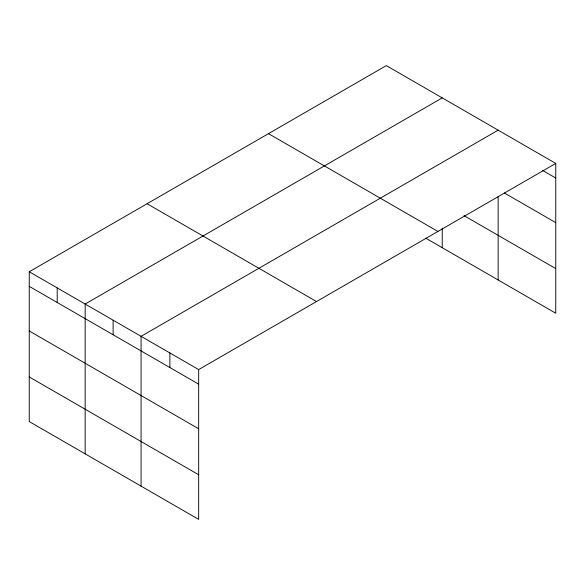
<?xml version="1.0" encoding="UTF-8"?>
<svg xmlns="http://www.w3.org/2000/svg" width="585" height="585" viewBox="0 0 585 585"><rect width="100%" height="100%" fill="white"/><g stroke="black" fill="none" stroke-linecap="round" stroke-linejoin="round"><path stroke-width="0.88" d="M555.75 163.427L198.673 369.581L198.673 519.392L29.25 421.573L29.25 271.762L386.327 65.608L555.75 163.427L555.75 313.238L425.924 238.285M442.231 97.892L85.161 304.046L85.161 453.85M498.142 130.17L141.073 336.324L141.073 486.135M542.514 170.374L555.75 178.015M504.372 192.977L555.75 222.636M463.978 215.631L555.75 268.61M268.486 133.643L437.916 231.463M147.084 203.734L316.514 301.553M29.25 271.762L198.673 369.581M29.25 286.35L198.673 384.169M29.25 330.978L198.673 428.79M29.25 376.952L198.673 474.764M498.142 196.45L498.142 279.974M442.231 228.062L442.231 247.696M169.877 352.952L169.877 367.541M113.117 320.185L113.117 334.774M57.206 287.908L57.206 302.496"/></g></svg>
